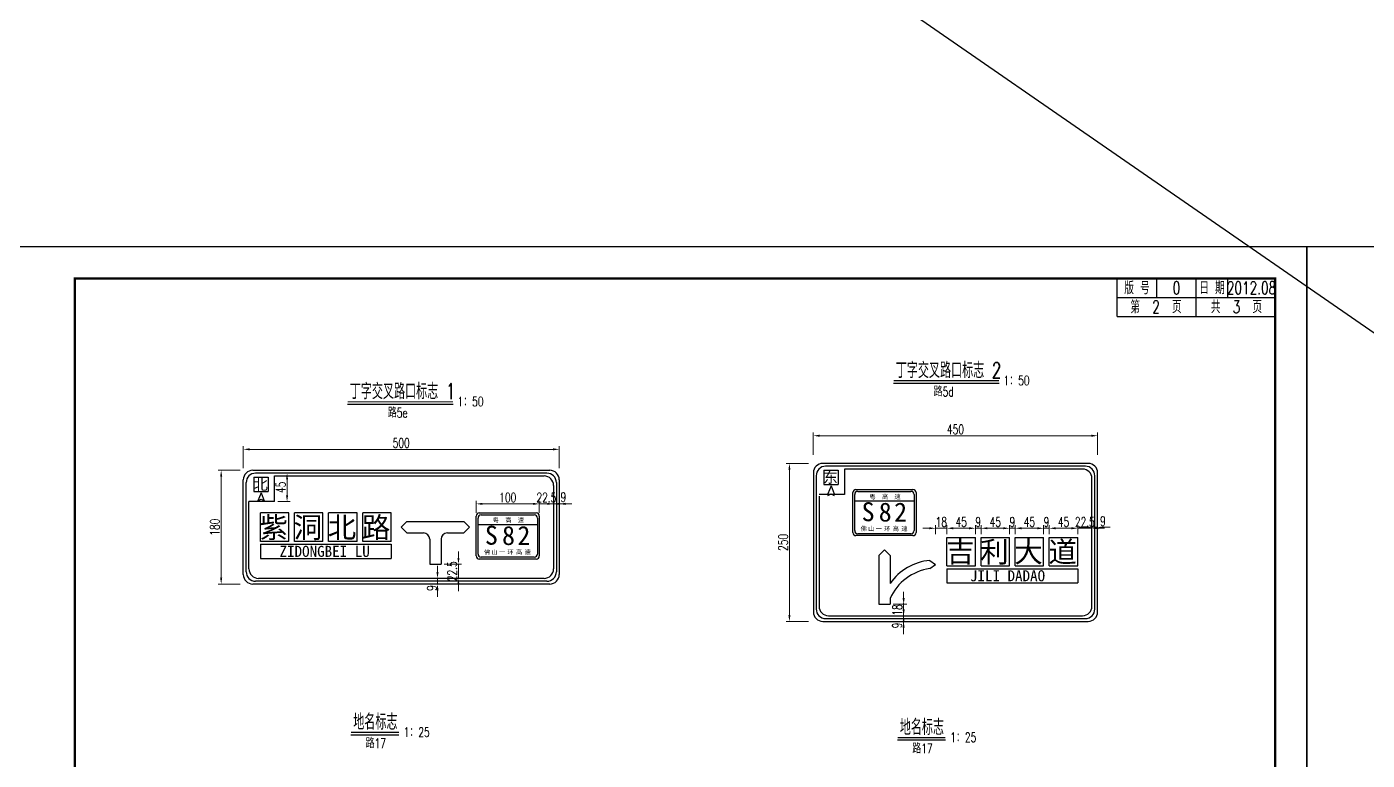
# Model space of a CAD drawing. Extents: x 9922 to 15217, y 1175 to 2938.
# Drawn here: x 10525 to 10949.3, y 1478.7 to 1710.8 of the extents above; entities that cross this region are included whole.
import ezdxf
from ezdxf.enums import TextEntityAlignment as Align

# ---------------------------------------------------------------- set-up
doc = ezdxf.new("R2010")
doc.units = 0
doc.header["$LTSCALE"] = 5
doc.header["$PDMODE"] = 32
doc.header["$PDSIZE"] = 0.3
doc.layers.get('0').update_dxf_attribs({"linetype": 'CONTINUOUS'})
doc.layers.get('DEFPOINTS').update_dxf_attribs({"linetype": 'CONTINUOUS'})
for name, color, linetype in [('2', 7, 'CONTINUOUS'), ('交通标志', 7, 'CONTINUOUS'), ('图框', 7, 'CONTINUOUS'), ('尺寸标注', 4, 'CONTINUOUS'), ('文字字符', 7, 'CONTINUOUS'), ('文字框', 8, 'CONTINUOUS'), ('汉字', 7, 'CONTINUOUS')]:
    doc.layers.add(name, color=color, linetype=linetype)
doc.styles.add('ht', font='SIMHEI.TTF', dxfattribs={"width": 0.4})
doc.styles.get("Standard").update_dxf_attribs({"font": 'simplex1.shx', "width": 0.7, "bigfont": 'hztxt.shx'})
doc.dimstyles.new('1：50', dxfattribs={"dimtxt": 3, "dimasz": 2, "dimexe": 1, "dimexo": 1, "dimgap": 0.5, "dimtad": 1, "dimdec": 3, "dimlfac": 5, "dimdsep": 46, "dimtxsty": 'Standard', "dimcen": 2, "dimclrd": 256, "dimclre": 256, "dimclrt": 256, "dimaunit": 1, "dimadec": 4, "dimazin": 0, "dimtfac": 1, "dimtdec": 3, "dimtix": 1, "dimtmove": 2, "dimatfit": 3, "dimfxl": 0, "dimtolj": 1, "dimtzin": 0, "dimlwd": 0, "dimlwe": 0, "dimarcsym": 0})

# ---------------------------------------------------------------- blocks, each defined once
blk = doc.blocks.new('series')
at = {"width": 0.75}
for tag, height, p in [('页码', 4, (-35, -19)), ('图名', 5, (-220, -282)), ('图号', 5, (-20, -282))]:
    blk.add_attdef(tag, text='', height=height, dxfattribs=at).set_placement(p, align=Align.MIDDLE_CENTER)
blk = doc.blocks.new('*D168')
at = {"layer": 'DEFPOINTS', "color": 0, "linetype": 'Continuous'}
for p in [(10596.53, 1570.41), (10586.51, 1534.41), (10596.53, 1534.41)]:
    blk.add_point(p, dxfattribs=at)
at = {"layer": '尺寸标注', "linetype": 'Continuous', "lineweight": 0}
for p, q in [((10592.51, 1570.41), (10585.51, 1570.41)), ((10586.51, 1568.41), (10586.51, 1536.41)), ((10592.51, 1534.41), (10585.51, 1534.41))]:
    blk.add_line(p, q, dxfattribs=at)
at = {"layer": '尺寸标注', "linetype": 'Continuous'}
for points in [[(10586.18, 1568.41), (10586.84, 1568.41), (10586.51, 1570.41)], [(10586.18, 1536.41), (10586.84, 1536.41), (10586.51, 1534.41)]]:
    blk.add_solid(points, dxfattribs=at)
at = {"layer": '尺寸标注', "linetype": 'Continuous', "insert": (10584.51, 1552.41), "char_height": 3, "attachment_point": 5, "rotation": 90}
blk.add_mtext('\\A1;180', dxfattribs=at)
blk = doc.blocks.new('*D169')
at = {"layer": 'DEFPOINTS', "color": 0, "linetype": 'Continuous'}
for p in [(10693.51, 1577.05), (10593.51, 1566.83), (10693.51, 1568.61)]:
    blk.add_point(p, dxfattribs=at)
at = {"layer": '尺寸标注', "linetype": 'Continuous', "lineweight": 0}
for p, q in [((10593.51, 1571.05), (10593.51, 1578.05)), ((10595.51, 1577.05), (10691.51, 1577.05)), ((10693.51, 1571.05), (10693.51, 1578.05))]:
    blk.add_line(p, q, dxfattribs=at)
at = {"layer": '尺寸标注', "linetype": 'Continuous'}
for points in [[(10595.51, 1577.39), (10595.51, 1576.72), (10593.51, 1577.05)], [(10691.51, 1577.39), (10691.51, 1576.72), (10693.51, 1577.05)]]:
    blk.add_solid(points, dxfattribs=at)
at = {"layer": '尺寸标注', "linetype": 'Continuous', "insert": (10643.51, 1579.05), "char_height": 3, "attachment_point": 5}
blk.add_mtext('\\A1;500', dxfattribs=at)
blk = doc.blocks.new('*D170')
at = {"layer": 'DEFPOINTS', "color": 0, "linetype": 'Continuous'}
for p in [(10603.41, 1569.51), (10607.36, 1569.51), (10603.41, 1560.51)]:
    blk.add_point(p, dxfattribs=at)
at = {"layer": '尺寸标注', "linetype": 'Continuous', "lineweight": 0}
for p, q in [((10604.41, 1569.51), (10608.36, 1569.51)), ((10607.36, 1562.51), (10607.36, 1567.51)), ((10604.41, 1560.51), (10608.36, 1560.51))]:
    blk.add_line(p, q, dxfattribs=at)
at = {"layer": '尺寸标注', "linetype": 'Continuous'}
for points in [[(10607.03, 1567.51), (10607.69, 1567.51), (10607.36, 1569.51)], [(10607.03, 1562.51), (10607.69, 1562.51), (10607.36, 1560.51)]]:
    blk.add_solid(points, dxfattribs=at)
at = {"layer": '尺寸标注', "linetype": 'Continuous', "insert": (10605.36, 1565.01), "char_height": 3, "attachment_point": 5, "rotation": 90}
blk.add_mtext('\\A1;45', dxfattribs=at)
blk = doc.blocks.new('*D171')
at = {"layer": 'DEFPOINTS', "color": 0, "linetype": 'Continuous'}
for p in [(10656.11, 1540.71), (10656.11, 1536.21), (10661.62, 1536.21)]:
    blk.add_point(p, dxfattribs=at)
at = {"layer": '尺寸标注', "linetype": 'Continuous', "lineweight": 0}
for p, q in [((10661.62, 1542.71), (10661.62, 1544.71)), ((10657.11, 1540.71), (10662.62, 1540.71)), ((10661.62, 1540.71), (10661.62, 1536.21)), ((10657.11, 1536.21), (10662.62, 1536.21)), ((10661.62, 1534.21), (10661.62, 1532.21))]:
    blk.add_line(p, q, dxfattribs=at)
at = {"layer": '尺寸标注', "linetype": 'Continuous'}
for points in [[(10661.28, 1542.71), (10661.95, 1542.71), (10661.62, 1540.71)], [(10661.28, 1534.21), (10661.95, 1534.21), (10661.62, 1536.21)]]:
    blk.add_solid(points, dxfattribs=at)
at = {"layer": '尺寸标注', "linetype": 'Continuous', "insert": (10659.62, 1538.46), "char_height": 3, "attachment_point": 5, "rotation": 90}
blk.add_mtext('\\A1;22.5', dxfattribs=at)
blk = doc.blocks.new('*D172')
at = {"layer": 'DEFPOINTS', "color": 0, "linetype": 'Continuous'}
for p in [(10649.43, 1536.21), (10649.43, 1534.41), (10654.98, 1534.41)]:
    blk.add_point(p, dxfattribs=at)
at = {"layer": '尺寸标注', "linetype": 'Continuous', "lineweight": 0}
for p, q in [((10654.98, 1538.21), (10654.98, 1540.21)), ((10650.43, 1536.21), (10655.98, 1536.21)), ((10654.98, 1536.21), (10654.98, 1534.41)), ((10650.43, 1534.41), (10655.98, 1534.41)), ((10654.98, 1532.41), (10654.98, 1530.41))]:
    blk.add_line(p, q, dxfattribs=at)
at = {"layer": '尺寸标注', "linetype": 'Continuous'}
for points in [[(10654.65, 1538.21), (10655.32, 1538.21), (10654.98, 1536.21)], [(10654.65, 1532.41), (10655.32, 1532.41), (10654.98, 1534.41)]]:
    blk.add_solid(points, dxfattribs=at)
at = {"layer": '尺寸标注', "linetype": 'Continuous', "insert": (10653.16, 1533.16), "char_height": 3, "attachment_point": 5, "rotation": 90}
blk.add_mtext('\\A1;9', dxfattribs=at)
blk = doc.blocks.new('*D173')
at = {"layer": 'DEFPOINTS', "color": 0, "linetype": 'Continuous'}
for p in [(10863.95, 1581.36), (10773.95, 1569.6), (10863.95, 1569.6)]:
    blk.add_point(p, dxfattribs=at)
at = {"layer": '尺寸标注', "linetype": 'Continuous', "lineweight": 0}
for p, q in [((10773.95, 1575.36), (10773.95, 1582.36)), ((10775.95, 1581.36), (10861.95, 1581.36)), ((10863.95, 1575.36), (10863.95, 1582.36))]:
    blk.add_line(p, q, dxfattribs=at)
at = {"layer": '尺寸标注', "linetype": 'Continuous'}
for points in [[(10775.95, 1581.69), (10775.95, 1581.03), (10773.95, 1581.36)], [(10861.95, 1581.69), (10861.95, 1581.03), (10863.95, 1581.36)]]:
    blk.add_solid(points, dxfattribs=at)
at = {"layer": '尺寸标注', "linetype": 'Continuous', "insert": (10818.95, 1583.36), "char_height": 3, "attachment_point": 5}
blk.add_mtext('\\A1;450', dxfattribs=at)
blk = doc.blocks.new('*D174')
at = {"layer": 'DEFPOINTS', "color": 0, "linetype": 'Continuous'}
for p in [(10776.95, 1572.6), (10766.38, 1522.6), (10776.95, 1522.6)]:
    blk.add_point(p, dxfattribs=at)
at = {"layer": '尺寸标注', "linetype": 'Continuous', "lineweight": 0}
for p, q in [((10772.38, 1572.6), (10765.38, 1572.6)), ((10766.38, 1570.6), (10766.38, 1524.6)), ((10772.38, 1522.6), (10765.38, 1522.6))]:
    blk.add_line(p, q, dxfattribs=at)
at = {"layer": '尺寸标注', "linetype": 'Continuous'}
for points in [[(10766.05, 1570.6), (10766.71, 1570.6), (10766.38, 1572.6)], [(10766.05, 1524.6), (10766.71, 1524.6), (10766.38, 1522.6)]]:
    blk.add_solid(points, dxfattribs=at)
at = {"layer": '尺寸标注', "linetype": 'Continuous', "insert": (10764.38, 1547.6), "char_height": 3, "attachment_point": 5, "rotation": 90}
blk.add_mtext('\\A1;250', dxfattribs=at)
blk = doc.blocks.new('*D175')
at = {"layer": 'DEFPOINTS', "color": 0, "linetype": 'Continuous'}
for p in [(10857.65, 1549.18), (10862.15, 1552.07), (10862.15, 1549.18)]:
    blk.add_point(p, dxfattribs=at)
at = {"layer": '尺寸标注', "linetype": 'Continuous', "lineweight": 0}
for p, q in [((10857.65, 1550.18), (10857.65, 1553.07)), ((10862.15, 1550.18), (10862.15, 1553.07)), ((10855.65, 1552.07), (10853.65, 1552.07)), ((10857.65, 1552.07), (10862.15, 1552.07)), ((10864.15, 1552.07), (10866.15, 1552.07))]:
    blk.add_line(p, q, dxfattribs=at)
at = {"layer": '尺寸标注', "linetype": 'Continuous'}
for points in [[(10855.65, 1552.41), (10855.65, 1551.74), (10857.65, 1552.07)], [(10864.15, 1552.41), (10864.15, 1551.74), (10862.15, 1552.07)]]:
    blk.add_solid(points, dxfattribs=at)
at = {"layer": '尺寸标注', "linetype": 'Continuous', "insert": (10859.9, 1554.07), "char_height": 3, "attachment_point": 5}
blk.add_mtext('\\A1;22.5', dxfattribs=at)
blk = doc.blocks.new('*D176')
at = {"layer": 'DEFPOINTS', "color": 0, "linetype": 'Continuous'}
for p in [(10862.15, 1549.44), (10863.95, 1552.38), (10863.95, 1549.44)]:
    blk.add_point(p, dxfattribs=at)
at = {"layer": '尺寸标注', "linetype": 'Continuous', "lineweight": 0}
for p, q in [((10862.15, 1550.44), (10862.15, 1553.38)), ((10863.95, 1550.44), (10863.95, 1553.38)), ((10860.15, 1552.38), (10858.15, 1552.38)), ((10862.15, 1552.38), (10863.95, 1552.38)), ((10865.95, 1552.38), (10867.95, 1552.38))]:
    blk.add_line(p, q, dxfattribs=at)
at = {"layer": '尺寸标注', "linetype": 'Continuous'}
for points in [[(10860.15, 1552.72), (10860.15, 1552.05), (10862.15, 1552.38)], [(10865.95, 1552.72), (10865.95, 1552.05), (10863.95, 1552.38)]]:
    blk.add_solid(points, dxfattribs=at)
at = {"layer": '尺寸标注', "linetype": 'Continuous', "insert": (10865.62, 1554.34), "char_height": 3, "attachment_point": 5}
blk.add_mtext('\\A1;9', dxfattribs=at)
blk = doc.blocks.new('*D177')
at = {"layer": 'DEFPOINTS', "color": 0, "linetype": 'Continuous'}
for p in [(10848.65, 1552.07), (10848.65, 1549.18), (10857.65, 1549.18)]:
    blk.add_point(p, dxfattribs=at)
at = {"layer": '尺寸标注', "linetype": 'Continuous', "lineweight": 0}
for p, q in [((10848.65, 1550.18), (10848.65, 1553.07)), ((10857.65, 1550.18), (10857.65, 1553.07)), ((10855.65, 1552.07), (10850.65, 1552.07))]:
    blk.add_line(p, q, dxfattribs=at)
at = {"layer": '尺寸标注', "linetype": 'Continuous'}
for points in [[(10850.65, 1552.41), (10850.65, 1551.74), (10848.65, 1552.07)], [(10855.65, 1552.41), (10855.65, 1551.74), (10857.65, 1552.07)]]:
    blk.add_solid(points, dxfattribs=at)
at = {"layer": '尺寸标注', "linetype": 'Continuous', "insert": (10853.15, 1554.07), "char_height": 3, "attachment_point": 5}
blk.add_mtext('\\A1;45', dxfattribs=at)
blk = doc.blocks.new('*D178')
at = {"layer": 'DEFPOINTS', "color": 0, "linetype": 'Continuous'}
for p in [(10846.85, 1552.07), (10846.85, 1549.18), (10848.65, 1549.18)]:
    blk.add_point(p, dxfattribs=at)
at = {"layer": '尺寸标注', "linetype": 'Continuous', "lineweight": 0}
for p, q in [((10846.85, 1550.18), (10846.85, 1553.07)), ((10848.65, 1550.18), (10848.65, 1553.07)), ((10844.85, 1552.07), (10842.85, 1552.07)), ((10848.65, 1552.07), (10846.85, 1552.07)), ((10850.65, 1552.07), (10852.65, 1552.07))]:
    blk.add_line(p, q, dxfattribs=at)
at = {"layer": '尺寸标注', "linetype": 'Continuous'}
for points in [[(10844.85, 1552.41), (10844.85, 1551.74), (10846.85, 1552.07)], [(10850.65, 1552.41), (10850.65, 1551.74), (10848.65, 1552.07)]]:
    blk.add_solid(points, dxfattribs=at)
at = {"layer": '尺寸标注', "linetype": 'Continuous', "insert": (10847.75, 1554.07), "char_height": 3, "attachment_point": 5}
blk.add_mtext('\\A1;9', dxfattribs=at)
blk = doc.blocks.new('*D179')
at = {"layer": 'DEFPOINTS', "color": 0, "linetype": 'Continuous'}
for p in [(10837.85, 1552.07), (10837.85, 1549.18), (10846.85, 1549.18)]:
    blk.add_point(p, dxfattribs=at)
at = {"layer": '尺寸标注', "linetype": 'Continuous', "lineweight": 0}
for p, q in [((10837.85, 1550.18), (10837.85, 1553.07)), ((10846.85, 1550.18), (10846.85, 1553.07)), ((10844.85, 1552.07), (10839.85, 1552.07))]:
    blk.add_line(p, q, dxfattribs=at)
at = {"layer": '尺寸标注', "linetype": 'Continuous'}
for points in [[(10839.85, 1552.41), (10839.85, 1551.74), (10837.85, 1552.07)], [(10844.85, 1552.41), (10844.85, 1551.74), (10846.85, 1552.07)]]:
    blk.add_solid(points, dxfattribs=at)
at = {"layer": '尺寸标注', "linetype": 'Continuous', "insert": (10842.35, 1554.07), "char_height": 3, "attachment_point": 5}
blk.add_mtext('\\A1;45', dxfattribs=at)
blk = doc.blocks.new('*D180')
at = {"layer": 'DEFPOINTS', "color": 0, "linetype": 'Continuous'}
for p in [(10836.05, 1552.07), (10836.05, 1549.18), (10837.85, 1549.18)]:
    blk.add_point(p, dxfattribs=at)
at = {"layer": '尺寸标注', "linetype": 'Continuous', "lineweight": 0}
for p, q in [((10836.05, 1550.18), (10836.05, 1553.07)), ((10837.85, 1550.18), (10837.85, 1553.07)), ((10834.05, 1552.07), (10832.05, 1552.07)), ((10837.85, 1552.07), (10836.05, 1552.07)), ((10839.85, 1552.07), (10841.85, 1552.07))]:
    blk.add_line(p, q, dxfattribs=at)
at = {"layer": '尺寸标注', "linetype": 'Continuous'}
for points in [[(10834.05, 1552.41), (10834.05, 1551.74), (10836.05, 1552.07)], [(10839.85, 1552.41), (10839.85, 1551.74), (10837.85, 1552.07)]]:
    blk.add_solid(points, dxfattribs=at)
at = {"layer": '尺寸标注', "linetype": 'Continuous', "insert": (10836.95, 1554.07), "char_height": 3, "attachment_point": 5}
blk.add_mtext('\\A1;9', dxfattribs=at)
blk = doc.blocks.new('*D181')
at = {"layer": 'DEFPOINTS', "color": 0, "linetype": 'Continuous'}
for p in [(10827.05, 1552.07), (10827.05, 1549.18), (10836.05, 1549.18)]:
    blk.add_point(p, dxfattribs=at)
at = {"layer": '尺寸标注', "linetype": 'Continuous', "lineweight": 0}
for p, q in [((10827.05, 1550.18), (10827.05, 1553.07)), ((10836.05, 1550.18), (10836.05, 1553.07)), ((10834.05, 1552.07), (10829.05, 1552.07))]:
    blk.add_line(p, q, dxfattribs=at)
at = {"layer": '尺寸标注', "linetype": 'Continuous'}
for points in [[(10829.05, 1552.41), (10829.05, 1551.74), (10827.05, 1552.07)], [(10834.05, 1552.41), (10834.05, 1551.74), (10836.05, 1552.07)]]:
    blk.add_solid(points, dxfattribs=at)
at = {"layer": '尺寸标注', "linetype": 'Continuous', "insert": (10831.55, 1554.07), "char_height": 3, "attachment_point": 5}
blk.add_mtext('\\A1;45', dxfattribs=at)
blk = doc.blocks.new('*D182')
at = {"layer": 'DEFPOINTS', "color": 0, "linetype": 'Continuous'}
for p in [(10825.25, 1552.07), (10825.25, 1549.18), (10827.05, 1549.18)]:
    blk.add_point(p, dxfattribs=at)
at = {"layer": '尺寸标注', "linetype": 'Continuous', "lineweight": 0}
for p, q in [((10825.25, 1550.18), (10825.25, 1553.07)), ((10827.05, 1550.18), (10827.05, 1553.07)), ((10823.25, 1552.07), (10821.25, 1552.07)), ((10827.05, 1552.07), (10825.25, 1552.07)), ((10829.05, 1552.07), (10831.05, 1552.07))]:
    blk.add_line(p, q, dxfattribs=at)
at = {"layer": '尺寸标注', "linetype": 'Continuous'}
for points in [[(10823.25, 1552.41), (10823.25, 1551.74), (10825.25, 1552.07)], [(10829.05, 1552.41), (10829.05, 1551.74), (10827.05, 1552.07)]]:
    blk.add_solid(points, dxfattribs=at)
at = {"layer": '尺寸标注', "linetype": 'Continuous', "insert": (10826.15, 1554.07), "char_height": 3, "attachment_point": 5}
blk.add_mtext('\\A1;9', dxfattribs=at)
blk = doc.blocks.new('*D183')
at = {"layer": 'DEFPOINTS', "color": 0, "linetype": 'Continuous'}
for p in [(10816.25, 1552.07), (10816.25, 1549.18), (10825.25, 1549.18)]:
    blk.add_point(p, dxfattribs=at)
at = {"layer": '尺寸标注', "linetype": 'Continuous', "lineweight": 0}
for p, q in [((10816.25, 1550.18), (10816.25, 1553.07)), ((10825.25, 1550.18), (10825.25, 1553.07)), ((10823.25, 1552.07), (10818.25, 1552.07))]:
    blk.add_line(p, q, dxfattribs=at)
at = {"layer": '尺寸标注', "linetype": 'Continuous'}
for points in [[(10818.25, 1552.41), (10818.25, 1551.74), (10816.25, 1552.07)], [(10823.25, 1552.41), (10823.25, 1551.74), (10825.25, 1552.07)]]:
    blk.add_solid(points, dxfattribs=at)
at = {"layer": '尺寸标注', "linetype": 'Continuous', "insert": (10820.75, 1554.07), "char_height": 3, "attachment_point": 5}
blk.add_mtext('\\A1;45', dxfattribs=at)
blk = doc.blocks.new('*D184')
at = {"layer": 'DEFPOINTS', "color": 0, "linetype": 'Continuous'}
for p in [(10812.65, 1552.07), (10812.65, 1549.18), (10816.25, 1549.18)]:
    blk.add_point(p, dxfattribs=at)
at = {"layer": '尺寸标注', "linetype": 'Continuous', "lineweight": 0}
for p, q in [((10812.65, 1550.18), (10812.65, 1553.07)), ((10816.25, 1550.18), (10816.25, 1553.07)), ((10810.65, 1552.07), (10808.65, 1552.07)), ((10816.25, 1552.07), (10812.65, 1552.07)), ((10818.25, 1552.07), (10820.25, 1552.07))]:
    blk.add_line(p, q, dxfattribs=at)
at = {"layer": '尺寸标注', "linetype": 'Continuous'}
for points in [[(10810.65, 1552.41), (10810.65, 1551.74), (10812.65, 1552.07)], [(10818.25, 1552.41), (10818.25, 1551.74), (10816.25, 1552.07)]]:
    blk.add_solid(points, dxfattribs=at)
at = {"layer": '尺寸标注', "linetype": 'Continuous', "insert": (10814.45, 1554.07), "char_height": 3, "attachment_point": 5}
blk.add_mtext('\\A1;18', dxfattribs=at)
blk = doc.blocks.new('*D185')
at = {"layer": 'DEFPOINTS', "color": 0, "linetype": 'Continuous'}
for p in [(10687.21, 1559.79), (10667.21, 1555.91), (10687.21, 1555.91)]:
    blk.add_point(p, dxfattribs=at)
at = {"layer": '尺寸标注', "linetype": 'Continuous', "lineweight": 0}
for p, q in [((10667.21, 1556.91), (10667.21, 1560.79)), ((10669.21, 1559.79), (10685.21, 1559.79)), ((10687.21, 1556.91), (10687.21, 1560.79))]:
    blk.add_line(p, q, dxfattribs=at)
at = {"layer": '尺寸标注', "linetype": 'Continuous'}
for points in [[(10669.21, 1560.12), (10669.21, 1559.46), (10667.21, 1559.79)], [(10685.21, 1560.12), (10685.21, 1559.46), (10687.21, 1559.79)]]:
    blk.add_solid(points, dxfattribs=at)
at = {"layer": '尺寸标注', "linetype": 'Continuous', "insert": (10677.21, 1561.79), "char_height": 3, "attachment_point": 5}
blk.add_mtext('\\A1;100', dxfattribs=at)
blk = doc.blocks.new('*D186')
at = {"layer": 'DEFPOINTS', "color": 0, "linetype": 'Continuous'}
for p in [(10691.71, 1559.79), (10687.21, 1555.91), (10691.71, 1555.91)]:
    blk.add_point(p, dxfattribs=at)
at = {"layer": '尺寸标注', "linetype": 'Continuous', "lineweight": 0}
for p, q in [((10685.21, 1559.79), (10683.21, 1559.79)), ((10687.21, 1556.91), (10687.21, 1560.79)), ((10687.21, 1559.79), (10691.71, 1559.79)), ((10691.71, 1556.91), (10691.71, 1560.79)), ((10693.71, 1559.79), (10695.71, 1559.79))]:
    blk.add_line(p, q, dxfattribs=at)
at = {"layer": '尺寸标注', "linetype": 'Continuous'}
for points in [[(10685.21, 1560.12), (10685.21, 1559.46), (10687.21, 1559.79)], [(10693.71, 1560.12), (10693.71, 1559.46), (10691.71, 1559.79)]]:
    blk.add_solid(points, dxfattribs=at)
at = {"layer": '尺寸标注', "linetype": 'Continuous', "insert": (10689.46, 1561.79), "char_height": 3, "attachment_point": 5}
blk.add_mtext('\\A1;22.5', dxfattribs=at)
blk = doc.blocks.new('*D64')
at = {"layer": 'DEFPOINTS', "color": 0, "linetype": 'Continuous'}
for p in [(10693.51, 1559.8), (10691.71, 1556.91), (10693.51, 1556.93)]:
    blk.add_point(p, dxfattribs=at)
at = {"layer": '尺寸标注', "linetype": 'Continuous', "lineweight": 0}
for p, q in [((10689.71, 1559.8), (10687.71, 1559.8)), ((10691.71, 1557.91), (10691.71, 1560.8)), ((10691.71, 1559.8), (10693.51, 1559.8)), ((10693.51, 1557.93), (10693.51, 1560.8)), ((10695.51, 1559.8), (10697.51, 1559.8))]:
    blk.add_line(p, q, dxfattribs=at)
at = {"layer": '尺寸标注', "linetype": 'Continuous'}
for points in [[(10689.71, 1560.13), (10689.71, 1559.46), (10691.71, 1559.8)], [(10695.51, 1560.13), (10695.51, 1559.46), (10693.51, 1559.8)]]:
    blk.add_solid(points, dxfattribs=at)
at = {"layer": '尺寸标注', "linetype": 'Continuous', "insert": (10694.82, 1561.91), "char_height": 3, "attachment_point": 5}
blk.add_mtext('\\A1;9', dxfattribs=at)
blk = doc.blocks.new('*D187')
at = {"layer": 'DEFPOINTS', "color": 0, "linetype": 'Continuous'}
for p in [(10798.25, 1528), (10798.25, 1524.4), (10802.54, 1524.4)]:
    blk.add_point(p, dxfattribs=at)
at = {"layer": '尺寸标注', "linetype": 'Continuous', "lineweight": 0}
for p, q in [((10802.54, 1530), (10802.54, 1532)), ((10799.25, 1528), (10803.54, 1528)), ((10802.54, 1528), (10802.54, 1524.4)), ((10799.25, 1524.4), (10803.54, 1524.4)), ((10802.54, 1522.4), (10802.54, 1520.4))]:
    blk.add_line(p, q, dxfattribs=at)
at = {"layer": '尺寸标注', "linetype": 'Continuous'}
for points in [[(10802.2, 1530), (10802.87, 1530), (10802.54, 1528)], [(10802.2, 1522.4), (10802.87, 1522.4), (10802.54, 1524.4)]]:
    blk.add_solid(points, dxfattribs=at)
at = {"layer": '尺寸标注', "linetype": 'Continuous', "insert": (10800.54, 1526.2), "char_height": 3, "attachment_point": 5, "rotation": 90}
blk.add_mtext('\\A1;18', dxfattribs=at)
blk = doc.blocks.new('*D188')
at = {"layer": 'DEFPOINTS', "color": 0, "linetype": 'Continuous'}
for p in [(10799.25, 1524.4), (10802.54, 1522.6), (13870.51, 1522.6)]:
    blk.add_point(p, dxfattribs=at)
at = {"layer": '尺寸标注', "linetype": 'Continuous', "lineweight": 0}
for p, q in [((10802.54, 1526.4), (10802.54, 1528.4)), ((10800.25, 1524.4), (10803.54, 1524.4)), ((10802.54, 1524.4), (10802.54, 1522.6)), ((10808.54, 1522.6), (10801.54, 1522.6)), ((10802.54, 1520.6), (10802.54, 1518.6))]:
    blk.add_line(p, q, dxfattribs=at)
at = {"layer": '尺寸标注', "linetype": 'Continuous'}
for points in [[(10802.2, 1526.4), (10802.87, 1526.4), (10802.54, 1524.4)], [(10802.2, 1520.6), (10802.87, 1520.6), (10802.54, 1522.6)]]:
    blk.add_solid(points, dxfattribs=at)
at = {"layer": '尺寸标注', "linetype": 'Continuous', "insert": (10800.45, 1521.31), "char_height": 3, "attachment_point": 5, "rotation": 90}
blk.add_mtext('\\A1;9', dxfattribs=at)
blk = doc.blocks.new('123')
at = {"layer": '图框'}
blk.add_lwpolyline([(10930.16, 1893.64), (10930.16, 2190.64), (10510.16, 2190.64), (10510.16, 1893.64)], close=True, dxfattribs=at)

msp = doc.modelspace()

# ---------------------------------------------------------------- linework, layer by layer
at = {"layer": '2', "linetype": 'Continuous'}
msp.add_line((9921.76858, 2326.83981), (11551.9189, 1198.16023), dxfattribs=at)
at = {"layer": '交通标志', "linetype": 'Continuous'}
for p, q in [((10596.51104, 1570.41247), (10690.51104, 1570.41247)), ((10860.95335, 1572.60447), (10776.95335, 1572.60447)), ((10860.05335, 1571.70447), (10777.85335, 1571.70447)), ((10859.15335, 1570.80447), (10783.85335, 1570.80447)), ((10783.85335, 1570.80447), (10783.85335, 1562.70447)), ((10593.51104, 1537.41247), (10593.51104, 1567.41247)), ((10594.41104, 1538.31247), (10594.41104, 1566.51247)), ((10689.61104, 1569.51247), (10597.41104, 1569.51247)), ((10603.41104, 1568.61247), (10688.71104, 1568.61247)), ((10603.41104, 1560.51247), (10603.41104, 1568.61247)), ((10692.61104, 1566.51247), (10692.61104, 1538.31247)), ((10693.51104, 1567.41247), (10693.51104, 1537.41247)), ((10773.95335, 1569.60447), (10773.95335, 1525.60447)), ((10774.85335, 1568.70447), (10774.85335, 1526.50447)), ((10862.15335, 1527.40447), (10862.15335, 1567.80447)), ((10863.05335, 1526.50447), (10863.05335, 1568.70447)), ((10863.95335, 1525.60447), (10863.95335, 1569.60447)), ((10599.12533, 1563.31542), (10598.11144, 1560.73457)), ((10599.12533, 1563.31542), (10600.13922, 1560.73457)), ((10691.71104, 1565.61247), (10691.71104, 1539.21247)), ((10783.85335, 1562.70447), (10775.75335, 1562.70447)), ((10775.75335, 1562.20447), (10775.75335, 1527.40447)), ((10779.56764, 1565.50742), (10778.55375, 1562.92656)), ((10778.55375, 1562.42656), (10779.56764, 1562.92251)), ((10779.56764, 1565.50742), (10780.58153, 1562.92656)), ((10779.56764, 1562.92251), (10780.58153, 1562.42656)), ((10786.45335, 1550.74195), (10786.45335, 1563.34195)), ((10787.05335, 1551.34195), (10787.05335, 1562.74195)), ((10787.45335, 1564.34195), (10805.45335, 1564.34195)), ((10788.05335, 1563.74195), (10804.85335, 1563.74195)), ((10805.85335, 1562.74195), (10805.85335, 1551.34195)), ((10806.45335, 1563.34195), (10806.45335, 1550.74195)), ((10603.41104, 1560.51247), (10595.31104, 1560.51247)), ((10595.31104, 1539.21247), (10595.31104, 1560.51247)), ((10598.11144, 1560.73457), (10599.12533, 1561.23051)), ((10599.12533, 1561.23051), (10600.13922, 1560.73457)), ((10787.05335, 1560.74195), (10805.85335, 1560.74195)), ((10645.31104, 1554.21247), (10643.51104, 1552.41247)), ((10663.31104, 1554.21247), (10665.11104, 1552.41247)), ((10667.21104, 1543.31247), (10667.21104, 1555.91247)), ((10667.81104, 1543.91247), (10667.81104, 1555.31247)), ((10667.81104, 1553.31247), (10686.61104, 1553.31247)), ((10668.21104, 1556.91247), (10686.21104, 1556.91247)), ((10668.81104, 1556.31247), (10685.61104, 1556.31247)), ((10686.61104, 1555.31247), (10686.61104, 1543.91247)), ((10687.21104, 1555.91247), (10687.21104, 1543.31247)), ((10645.31104, 1550.61247), (10643.51104, 1552.41247)), ((10645.31104, 1550.61247), (10650.51104, 1550.61247)), ((10658.11104, 1550.61247), (10663.31104, 1550.61247)), ((10663.31104, 1550.61247), (10665.11104, 1552.41247)), ((10805.45335, 1549.74195), (10787.45335, 1549.74195)), ((10804.85335, 1550.34195), (10788.05335, 1550.34195)), ((10652.51104, 1548.61247), (10652.51104, 1540.71247)), ((10656.11104, 1548.61247), (10656.11104, 1540.71247)), ((10656.11104, 1548.61247), (10656.11104, 1540.71247)), ((10794.65335, 1543.44195), (10796.45335, 1545.24195)), ((10798.25335, 1543.44195), (10796.45335, 1545.24195)), ((10652.51104, 1540.71247), (10656.11104, 1540.71247)), ((10686.21104, 1542.31247), (10668.21104, 1542.31247)), ((10685.61104, 1542.91247), (10668.81104, 1542.91247)), ((10794.65335, 1543.44195), (10794.65335, 1528.00447)), ((10798.25335, 1543.44195), (10798.25335, 1534.61179)), ((10810.85335, 1541.91186), (10812.65335, 1540.62859)), ((10810.85335, 1539.29644), (10812.65335, 1540.62859)), ((10688.71104, 1536.21247), (10598.31104, 1536.21247)), ((10690.51104, 1534.41247), (10596.51104, 1534.41247)), ((10689.61104, 1535.31247), (10597.41104, 1535.31247)), ((10794.65335, 1528.00447), (10798.25335, 1528.00447)), ((10798.25335, 1529.80447), (10798.25335, 1528.00447)), ((10777.85335, 1523.50447), (10860.05335, 1523.50447)), ((10778.75335, 1524.40447), (10859.15335, 1524.40447)), ((10776.95335, 1522.60447), (10860.95335, 1522.60447))]:
    msp.add_line(p, q, dxfattribs=at)
for centre, radius, start, end in [((10596.51104, 1567.41247), 3, 90, 180), ((10690.51104, 1567.41247), 3, 0, 90), ((10776.95335, 1569.60447), 3, 90, 180), ((10777.85335, 1568.70447), 3, 90, 180), ((10859.15335, 1567.80447), 3, 0, 90), ((10860.05335, 1568.70447), 3, 0, 90), ((10860.95335, 1569.60447), 3, 0, 90), ((10597.41104, 1566.51247), 3, 90, 180), ((10688.71104, 1565.61247), 3, 0, 90), ((10689.61104, 1566.51247), 3, 0, 90), ((10787.45335, 1563.34195), 1, 90, 180), ((10788.05335, 1562.74195), 1, 90, 180), ((10804.85335, 1562.74195), 1, 0, 90), ((10805.45335, 1563.34195), 1, 0, 90), ((10668.21104, 1555.91247), 1, 90, 180), ((10668.81104, 1555.31247), 1, 90, 180), ((10685.61104, 1555.31247), 1, 0, 90), ((10686.21104, 1555.91247), 1, 0, 90), ((10787.45335, 1550.74195), 1, 180, 270), ((10788.05335, 1551.34195), 1, 180, 270), ((10804.85335, 1551.34195), 1, 270, 0), ((10805.45335, 1550.74195), 1, 270, 0), ((10668.21104, 1543.31247), 1, 180, 270), ((10668.81104, 1543.91247), 1, 180, 270), ((10685.61104, 1543.91247), 1, 270, 0), ((10686.21104, 1543.31247), 1, 270, 0), ((10812.33827, 1524.82497), 17.1513, 94.966762, 145.2067143), ((10596.51104, 1537.41247), 3, 180, 270), ((10597.41104, 1538.31247), 3, 180, 270), ((10598.31104, 1539.21247), 3, 180, 270), ((10688.71104, 1539.21247), 3, 270, 0), ((10689.61104, 1538.31247), 3, 270, 0), ((10690.51104, 1537.41247), 3, 270, 0), ((10813.04686, 1523.27586), 16.17006, 97.7963629, 156.1873753), ((10776.95335, 1525.60447), 3, 180, 270), ((10777.85335, 1526.50447), 3, 180, 270), ((10778.75335, 1527.40447), 3, 180, 270), ((10859.15335, 1527.40447), 3, 270, 0), ((10860.05335, 1526.50447), 3, 270, 0), ((10860.95335, 1525.60447), 3, 270, 0)]:
    msp.add_arc(centre, radius, start, end, dxfattribs=at)
at = {"layer": '图框'}
for p, q in [((10870.15521, 1619.13132), (10870.15521, 1631.13132)), ((10882.65521, 1625.13132), (10882.65521, 1631.13132)), ((10895.15521, 1625.13132), (10895.15521, 1631.13132)), ((10905.15521, 1625.13132), (10905.15521, 1631.13132)), ((10870.15521, 1625.13132), (10920.15521, 1625.13132)), ((10895.15521, 1619.13132), (10895.15521, 1625.13132)), ((10870.15521, 1619.13132), (10920.15521, 1619.13132))]:
    msp.add_line(p, q, dxfattribs=at)
at = {"layer": '图框', "linetype": 'Continuous'}
msp.add_line((10645.31104, 1554.21247), (10663.31104, 1554.21247), dxfattribs=at)
at = {"layer": '图框', "const_width": 0.7}
msp.add_lwpolyline([(10920.15521, 1631.13132), (10540.15521, 1631.13132), (10540.15521, 1354.13132), (10920.15521, 1354.13132), (10920.15521, 1631.13132)], dxfattribs=at)
at = {"layer": '图框', "linetype": 'Continuous'}
for centre, start, end in [((10650.51104, 1548.61247), 0, 90), ((10658.11104, 1548.61247), 90, 180)]:
    msp.add_arc(centre, 2, start, end, dxfattribs=at)
at = {"layer": '尺寸标注', "color": 7, "linetype": 'Continuous'}
for p, q in [((10799.34938, 1598.02118), (10832.75584, 1598.02118)), ((10626.51432, 1591.3574), (10659.92078, 1591.3574)), ((10627.59778, 1486.74892), (10642.76401, 1486.74892)), ((10800.61936, 1485.0775), (10815.78559, 1485.0775))]:
    msp.add_line(p, q, dxfattribs=at)
at = {"layer": '尺寸标注', "color": 7, "linetype": 'Continuous', "const_width": 0.4}
for points in [[(10799.34938, 1598.74118), (10832.75584, 1598.74118)], [(10626.51432, 1592.0774), (10659.92078, 1592.0774)], [(10627.59778, 1487.46892), (10642.76401, 1487.46892)], [(10800.61936, 1485.7975), (10815.78559, 1485.7975)]]:
    msp.add_lwpolyline(points, dxfattribs=at)
at = {"layer": '文字框', "linetype": 'Continuous'}
for p, q in [((10777.31764, 1570.43053), (10777.31764, 1565.93053)), ((10777.31764, 1570.43053), (10781.81764, 1570.43053)), ((10781.81764, 1570.43053), (10781.81764, 1565.93053)), ((10596.87533, 1568.23854), (10596.87533, 1563.73854)), ((10596.87533, 1568.23854), (10601.37533, 1568.23854)), ((10601.37533, 1568.23854), (10601.37533, 1563.73854)), ((10777.31764, 1565.93053), (10781.81764, 1565.93053)), ((10596.87533, 1563.73854), (10601.37533, 1563.73854)), ((10598.91104, 1547.91247), (10598.91104, 1556.91247)), ((10607.91104, 1556.91247), (10598.91104, 1556.91247)), ((10607.91104, 1547.91247), (10607.91104, 1556.91247)), ((10609.71104, 1547.91247), (10609.71104, 1556.91247)), ((10618.71104, 1556.91247), (10609.71104, 1556.91247)), ((10618.71104, 1547.91247), (10618.71104, 1556.91247)), ((10629.51104, 1556.91247), (10620.51104, 1556.91247)), ((10620.51104, 1547.91247), (10620.51104, 1556.91247)), ((10629.51104, 1547.91247), (10629.51104, 1556.91247)), ((10640.31104, 1556.91247), (10631.31104, 1556.91247)), ((10631.31104, 1547.91247), (10631.31104, 1556.91247)), ((10640.31104, 1547.91247), (10640.31104, 1556.91247)), ((10816.25335, 1549.18461), (10825.25335, 1549.18461)), ((10816.25335, 1540.18461), (10816.25335, 1549.18461)), ((10825.25335, 1540.18461), (10825.25335, 1549.18461)), ((10827.05335, 1549.18461), (10836.05335, 1549.18461)), ((10827.05335, 1540.18461), (10827.05335, 1549.18461)), ((10836.05335, 1540.18461), (10836.05335, 1549.18461)), ((10837.85335, 1549.18461), (10846.85335, 1549.18461)), ((10837.85335, 1540.18461), (10837.85335, 1549.18461)), ((10846.85335, 1540.18461), (10846.85335, 1549.18461)), ((10848.65335, 1549.18461), (10857.65335, 1549.18461)), ((10848.65335, 1540.18461), (10848.65335, 1549.18461)), ((10857.65335, 1540.18461), (10857.65335, 1549.18461)), ((10607.91104, 1547.91247), (10598.91104, 1547.91247)), ((10598.91104, 1547.01247), (10598.91104, 1542.51247)), ((10598.91104, 1547.01247), (10640.31104, 1547.01247)), ((10618.71104, 1547.91247), (10609.71104, 1547.91247)), ((10629.51104, 1547.91247), (10620.51104, 1547.91247)), ((10640.31104, 1547.91247), (10631.31104, 1547.91247)), ((10640.31104, 1547.01247), (10640.31104, 1542.51247)), ((10598.91104, 1542.51247), (10640.31104, 1542.51247)), ((10816.25335, 1540.18461), (10825.25335, 1540.18461)), ((10827.05335, 1540.18461), (10836.05335, 1540.18461)), ((10837.85335, 1540.18461), (10846.85335, 1540.18461)), ((10848.65335, 1540.18461), (10857.65335, 1540.18461)), ((10816.25335, 1539.28461), (10816.25335, 1534.78461)), ((10816.25335, 1539.28461), (10857.65335, 1539.28461)), ((10857.65335, 1539.28461), (10857.65335, 1534.78461)), ((10816.25335, 1534.78461), (10857.65335, 1534.78461))]:
    msp.add_line(p, q, dxfattribs=at)

# ---------------------------------------------------------------- block references
at = {"layer": '2', "linetype": 'Continuous'}
for p in [(0, -549.51259), (420, -549.51259)]:
    msp.add_blockref('123', p, dxfattribs=at)
at = {"layer": '图框'}
ref = msp.add_blockref('series', (10930.15521, 1641.13132), dxfattribs=at)
ref.add_attrib('页码', '第  2  页    共  3  页', dxfattribs={"layer": '0', "height": 4, "width": 0.7}).set_placement((10895.15521, 1622.13132), align=Align.MIDDLE_CENTER)
ref.add_attrib('图名', '标志版面设计图', dxfattribs={"layer": '0', "height": 5, "width": 0.7}).set_placement((10710.15521, 1359.13132), align=Align.MIDDLE_CENTER)
ref.add_attrib('图号', 'S2-13-6', dxfattribs={"layer": '0', "height": 5, "width": 0.65}).set_placement((10910.15521, 1359.13132), align=Align.MIDDLE_CENTER)

# ---------------------------------------------------------------- texts
at = {"width": 0.7}
for s, p in [('1：50', (10838.27168, 1598.8406)), ('路5d', (10815.22267, 1595.57571)), ('1：50', (10665.43662, 1592.17682)), ('路5e', (10642.38761, 1588.91193)), ('路17', (10635.46071, 1484.30345)), ('1：25', (10648.3892, 1487.56834)), ('1：25', (10821.41079, 1485.89692)), ('路17', (10808.4823, 1482.63203))]:
    msp.add_text(s, height=3, dxfattribs=at).set_placement(p, align=Align.MIDDLE)
at = {"layer": '图框', "width": 0.7}
for s, p in [('版 号', (10876.40521, 1628.13132)), ('0', (10888.90521, 1628.13132)), ('日 期', (10900.15521, 1628.13132)), ('2012.08', (10912.65521, 1628.13132))]:
    msp.add_text(s, height=4, dxfattribs=at).set_placement(p, align=Align.MIDDLE_CENTER)
at = {"layer": '文字字符', "width": 0.7}
for s, p in [('丁字交叉路口标志 2', (10800.0549, 1599.56917)), ('丁字交叉路口标志 1', (10627.21984, 1592.90538)), ('地名标志', (10628.30329, 1488.29691)), ('地名标志', (10801.32488, 1486.62549))]:
    msp.add_text(s, height=5, dxfattribs=at).set_placement(p)
at = {"layer": '汉字', "linetype": 'Continuous', "style": 'ht'}
for s, height, p in [('东', 3.4, (10777.06961, 1566.43727)), ('北', 3.4, (10596.6273, 1564.24527)), ('粤', 1.4, (10791.75058, 1561.30133)), ('高', 1.4, (10795.70074, 1561.38254)), ('速', 1.4, (10799.59961, 1561.36117)), ('S', 6, (10789.24786, 1554.29741)), ('8', 6, (10794.66256, 1554.20796)), ('2', 6, (10799.53053, 1554.20796)), ('紫', 6.6, (10598.6348, 1549.02812)), ('洞', 6.6, (10609.4348, 1549.02812)), ('北', 6.6, (10620.2348, 1549.02812)), ('路', 6.6, (10631.0348, 1549.02812)), ('S', 6, (10670.00555, 1546.86793)), ('粤', 1.4, (10672.50827, 1553.87185)), ('高', 1.4, (10676.45843, 1553.95306)), ('速', 1.4, (10680.35731, 1553.93169)), ('8', 6, (10675.42026, 1546.77848)), ('2', 6, (10680.28822, 1546.77848)), ('佛', 1.4, (10788.91009, 1551.25813)), ('山', 1.4, (10791.2957, 1551.25813)), ('一', 1.4, (10793.67996, 1551.25813)), ('环', 1.4, (10796.34275, 1551.25813)), ('高', 1.4, (10799.05736, 1551.25813)), ('速', 1.4, (10801.79993, 1551.25813)), ('吉', 6.6, (10815.97711, 1541.30025)), ('利', 6.6, (10826.77711, 1541.30025)), ('大', 6.6, (10837.57711, 1541.30025)), ('道', 6.6, (10848.37711, 1541.30025)), ('ZIDONGBEI LU', 3.5, (10604.97243, 1543.01317)), ('佛', 1.4, (10669.66778, 1543.82865)), ('山', 1.4, (10672.0534, 1543.82865)), ('一', 1.4, (10674.43765, 1543.82865)), ('环', 1.4, (10677.10044, 1543.82865)), ('高', 1.4, (10679.81505, 1543.82865)), ('速', 1.4, (10682.55762, 1543.82865)), ('JILI DADAO', 3.5, (10823.51108, 1535.28531))]:
    msp.add_text(s, height=height, dxfattribs=at).set_placement(p)

# ---------------------------------------------------------------- dimensions: what is measured, and where the dimension line sits
at = {"layer": '尺寸标注', "linetype": 'Continuous'}
for base, p1, p2, picture, middle in [((10863.95335, 1581.35959), (10773.95335, 1569.60447), (10863.95335, 1569.60447), '*D173', (10818.95335, 1583.35959)), ((10693.51104, 1577.05486), (10593.51104, 1566.83256), (10693.51104, 1568.61247), '*D169', (10643.51104, 1579.05486)), ((10687.21104, 1559.79001), (10667.21104, 1555.91247), (10687.21104, 1555.91247), '*D185', (10677.21104, 1561.79001)), ((10691.71104, 1559.79001), (10687.21104, 1555.91247), (10691.71104, 1555.91247), '*D186', (10689.46104, 1561.79001)), ((10812.65335, 1552.07257), (10816.25335, 1549.18461), (10812.65335, 1549.18461), '*D184', (10814.45335, 1554.07257)), ((10816.25335, 1552.07257), (10825.25335, 1549.18461), (10816.25335, 1549.18461), '*D183', (10820.75335, 1554.07257)), ((10825.25335, 1552.07257), (10827.05335, 1549.18461), (10825.25335, 1549.18461), '*D182', (10826.15335, 1554.07257)), ((10827.05335, 1552.07257), (10836.05335, 1549.18461), (10827.05335, 1549.18461), '*D181', (10831.55335, 1554.07257)), ((10836.05335, 1552.07257), (10837.85335, 1549.18461), (10836.05335, 1549.18461), '*D180', (10836.95335, 1554.07257)), ((10837.85335, 1552.07257), (10846.85335, 1549.18461), (10837.85335, 1549.18461), '*D179', (10842.35335, 1554.07257)), ((10846.85335, 1552.07257), (10848.65335, 1549.18461), (10846.85335, 1549.18461), '*D178', (10847.75335, 1554.07257)), ((10848.65335, 1552.07257), (10857.65335, 1549.18461), (10848.65335, 1549.18461), '*D177', (10853.15335, 1554.07257)), ((10862.15335, 1552.07257), (10857.65335, 1549.18461), (10862.15335, 1549.18461), '*D175', (10859.90335, 1554.07257))]:
    dim = msp.add_linear_dim(base=base, p1=p1, p2=p2, dimstyle='1：50', dxfattribs=at)
    dim.commit()
    dim.dimension.update_dxf_attribs({"geometry": picture, "text_midpoint": middle})
for base, p1, p2, picture, middle in [((10586.50996, 1534.41247), (10596.52584, 1570.41247), (10596.52584, 1534.41247), '*D168', (10584.50996, 1552.41247)), ((10766.37949, 1522.60447), (10776.95335, 1572.60447), (10776.95335, 1522.60447), '*D174', (10764.37949, 1547.60447)), ((10607.36043, 1569.51247), (10603.41104, 1560.51247), (10603.41104, 1569.51247), '*D170', (10605.36043, 1565.01247)), ((10661.61527, 1536.21247), (10656.11104, 1540.71247), (10656.11104, 1536.21247), '*D171', (10659.61527, 1538.46247)), ((10802.53791, 1524.40447), (10798.25335, 1528.00447), (10798.25335, 1524.40447), '*D187', (10800.53791, 1526.20447))]:
    dim = msp.add_linear_dim(base=base, p1=p1, p2=p2, angle=90, dimstyle='1：50', dxfattribs=at)
    dim.commit()
    dim.dimension.update_dxf_attribs({"geometry": picture, "text_midpoint": middle})
for base, p1, p2, picture, middle in [((10693.51104, 1559.79812), (10691.71104, 1556.91247), (10693.51104, 1556.93203), '*D64', (10694.82076, 1561.90938)), ((10863.95335, 1552.38385), (10862.15335, 1549.43604), (10863.95335, 1549.43604), '*D176', (10865.61688, 1554.33652))]:
    dim = msp.add_linear_dim(base=base, p1=p1, p2=p2, dimstyle='1：50', dxfattribs=at)
    dim.commit()
    dim.dimension.update_dxf_attribs({"geometry": picture, "text_midpoint": middle, "dimtype": 160})
for base, p1, p2, picture, middle in [((10654.98424, 1534.41247), (10649.43047, 1536.21247), (10649.43047, 1534.41247), '*D172', (10653.15516, 1533.16348)), ((10802.53791, 1522.60447), (10799.25335, 1524.40447), (13870.51111, 1522.60447), '*D188', (10800.44996, 1521.30971))]:
    dim = msp.add_linear_dim(base=base, p1=p1, p2=p2, angle=90, dimstyle='1：50', dxfattribs=at)
    dim.commit()
    dim.dimension.update_dxf_attribs({"geometry": picture, "text_midpoint": middle, "dimtype": 160})

doc.saveas('drawing.dxf')
